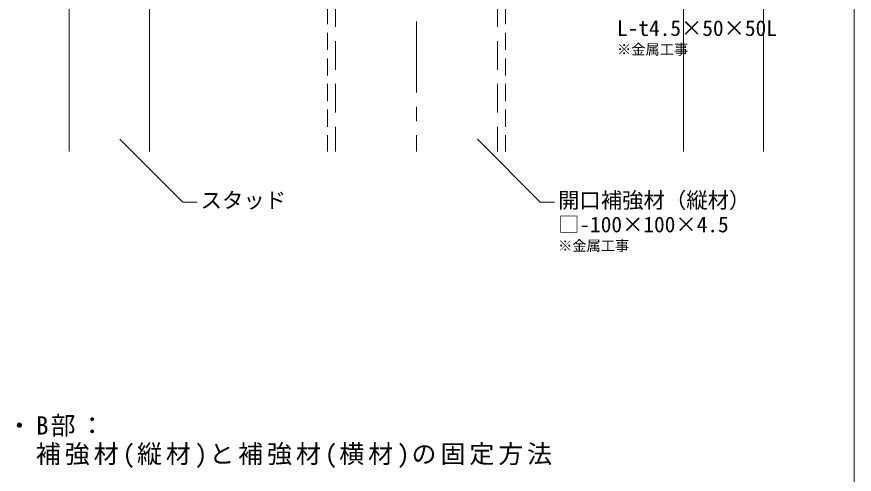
# Model space of a CAD drawing. Units: millimetres on the paper, with parts at other scales. Extents: x -195 to 195, y -140 to 138.
# Drawn here: x 67.9 to 126.7, y -66.7 to -34.6 of the extents above; entities that cross this region are included whole.
import ezdxf
from ezdxf.enums import TextEntityAlignment as Align

# ---------------------------------------------------------------- set-up
doc = ezdxf.new("R2010")
doc.units = ezdxf.units.MM
for name, pattern in [('CHAIN1', [8, 5, -1, 1, -1]), ('DASHED1', [1.8, 1.2, -0.6]), ('DASHED2', [3, 2, -1])]:
    doc.linetypes.add(name, pattern=pattern)
for name, color, linetype, lineweight in [('4-0_中心線', 4, 'CHAIN1', 18), ('4-2_SQバー', 3, 'Continuous', 18), ('4-4_補強材', 4, 'DASHED1', 9), ('4-6_文字・矢印', 7, 'Continuous', 18), ('F-3_ランナー', 4, 'Continuous', 9)]:
    doc.layers.add(name, color=color, linetype=linetype, lineweight=lineweight)
doc.styles.add('ＭＳ ゴシック', font='')
doc.styles.get('ＭＳ ゴシック').set_extended_font_data('MS Gothic')

msp = doc.modelspace()

# ---------------------------------------------------------------- linework, layer by layer
at = {"layer": '4-0_中心線'}
msp.add_line((95.954, -18.89), (95.954, -44.037), dxfattribs=at)
at = {"layer": '4-2_SQバー'}
for p, q in [((71.579, -44.037), (71.579, -22.537)), ((77.204, -22.537), (77.204, -44.037)), ((114.704, -22.537), (114.704, -44.037)), ((120.329, -22.537), (120.329, -44.037))]:
    msp.add_line(p, q, dxfattribs=at)
at = {"layer": '4-4_補強材'}
for p, q in [((89.704, -21.287), (89.704, -44.037)), ((102.204, -21.287), (102.204, -44.037))]:
    msp.add_line(p, q, dxfattribs=at)
at = {"layer": '4-4_補強材', "linetype": 'DASHED2'}
for p, q in [((90.267, -21.287), (90.267, -44.037)), ((101.642, -21.287), (101.642, -44.037))]:
    msp.add_line(p, q, dxfattribs=at)
at = {"layer": '4-6_文字・矢印'}
for p, q in [((79.559, -47.581), (75.14, -43.162)), ((104.656, -47.581), (100.237, -43.162)), ((79.559, -47.581), (80.559, -47.581)), ((104.656, -47.581), (105.656, -47.581))]:
    msp.add_line(p, q, dxfattribs=at)
at = {"layer": 'F-3_ランナー', "color": 3, "lineweight": 18}
msp.add_line((126.704, 2.506), (126.704, -119.594), dxfattribs=at)

# ---------------------------------------------------------------- texts
at = {"layer": '4-6_文字・矢印', "style": 'ＭＳ ゴシック'}
for s, height, p in [('L-t4.5×50×50L', 1.1, (110.047, -36.246)), ('※金属工事', 0.7331, (110.047, -37.446)), ('スタッド', 1.1, (80.809, -48.331)), ('開口補強材（縦材）', 1.1, (105.906, -48.331)), ('□-100×100×4.5', 1.1, (105.906, -50.031)), ('※金属工事', 0.7331, (105.906, -51.231))]:
    msp.add_text(s, height=height, dxfattribs=at).set_placement(p, align=Align.BOTTOM_LEFT)
at = {"layer": '4-6_文字・矢印', "color": 3, "char_height": 1.283, "attachment_point": 7, "style": 'ＭＳ ゴシック'}
for s, insert in [('\\T1.17;・B部：', (67.204, -64.044)), ('\\T1.16;\u3000補強材(縦材)と補強材(横材)の固定方法', (67.204, -66.244))]:
    msp.add_mtext(s, dxfattribs=dict(at, insert=insert))

doc.saveas('drawing.dxf')
